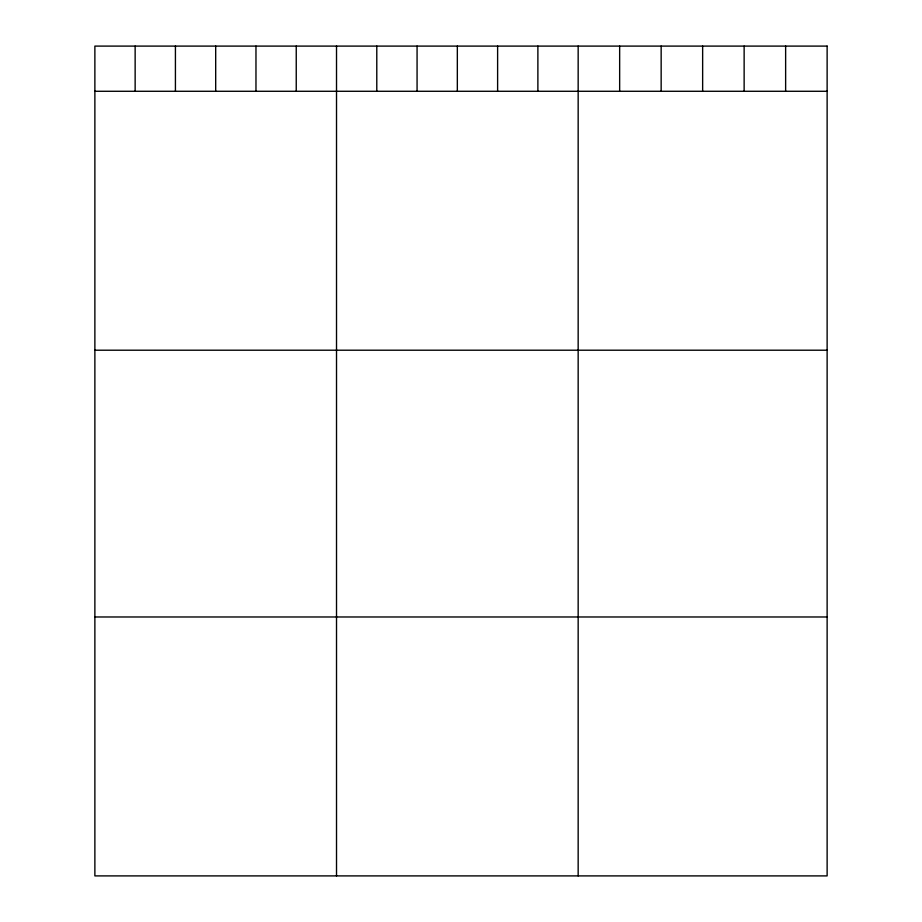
<?xml version="1.0" encoding="UTF-8"?>
<svg xmlns="http://www.w3.org/2000/svg" width="922" height="922" viewBox="0 0 922 922"><rect width="100%" height="100%" fill="white"/><g stroke="black" fill="none" stroke-linecap="round" stroke-linejoin="round"><path stroke-width="1.38" d="M94.874 91.278L827.126 91.278M94.874 350.21L827.126 350.21M94.874 616.979L827.126 616.979M785.636 46.1L785.636 91.278M744.135 46.1L744.135 91.278M702.645 46.1L702.645 91.278M661.155 46.1L661.155 91.278M619.653 46.1L619.653 91.278M578.163 46.1L578.163 875.9M537.883 46.1L537.883 91.278M497.615 46.1L497.615 91.278M457.335 46.1L457.335 91.278M417.067 46.1L417.067 91.278M376.787 46.1L376.787 91.278M336.518 46.1L336.518 875.9M296.239 46.1L296.239 91.278M255.97 46.1L255.97 91.278M215.69 46.1L215.69 91.278M175.422 46.1L175.422 91.278M135.142 46.1L135.142 91.278M827.126 46.1L94.874 46.1L94.874 875.9L827.126 875.9L827.126 46.1"/></g></svg>
